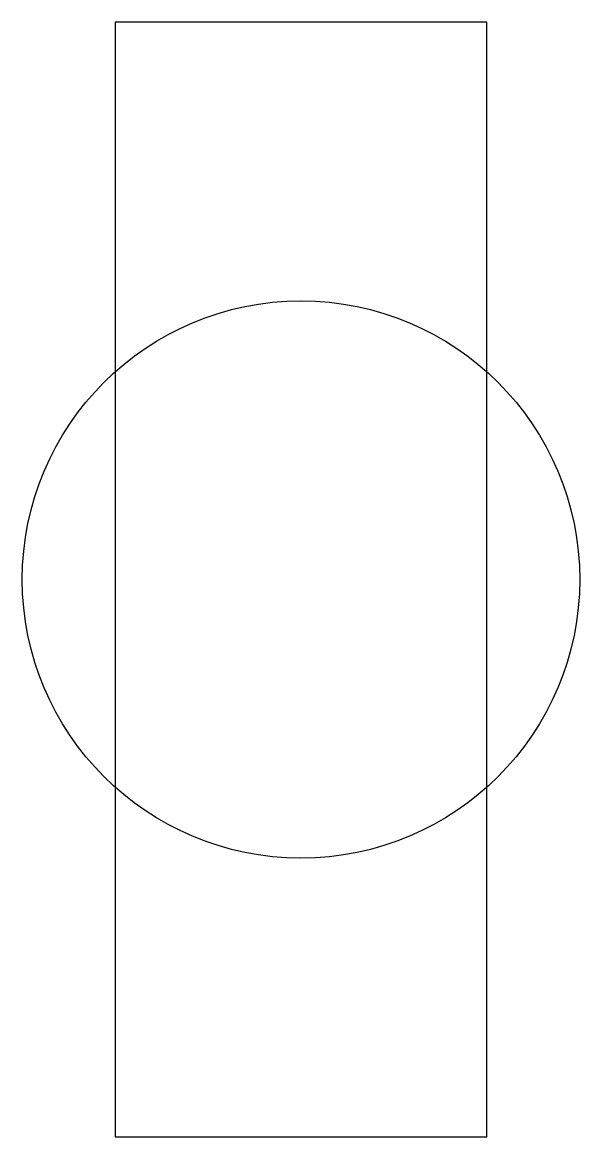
# Model space of a CAD drawing. Header units: inches. Extents: x -0.5 to 2.5, y 0 to 6.
import ezdxf

# ---------------------------------------------------------------- set-up
doc = ezdxf.new("R2010")
doc.units = ezdxf.units.IN
doc.header["$LTSCALE"] = 14
doc.header["$MEASUREMENT"] = 0
doc.layers.add('Visible', color=10, linetype='Continuous')

msp = doc.modelspace()

# ---------------------------------------------------------------- linework, layer by layer
at = {"layer": 'Visible'}
msp.add_lwpolyline([(0, 0), (2, 0), (2, 6), (0, 6)], close=True, dxfattribs=at)
msp.add_circle((1, 3), 1.5, dxfattribs=at)

doc.saveas('drawing.dxf')
